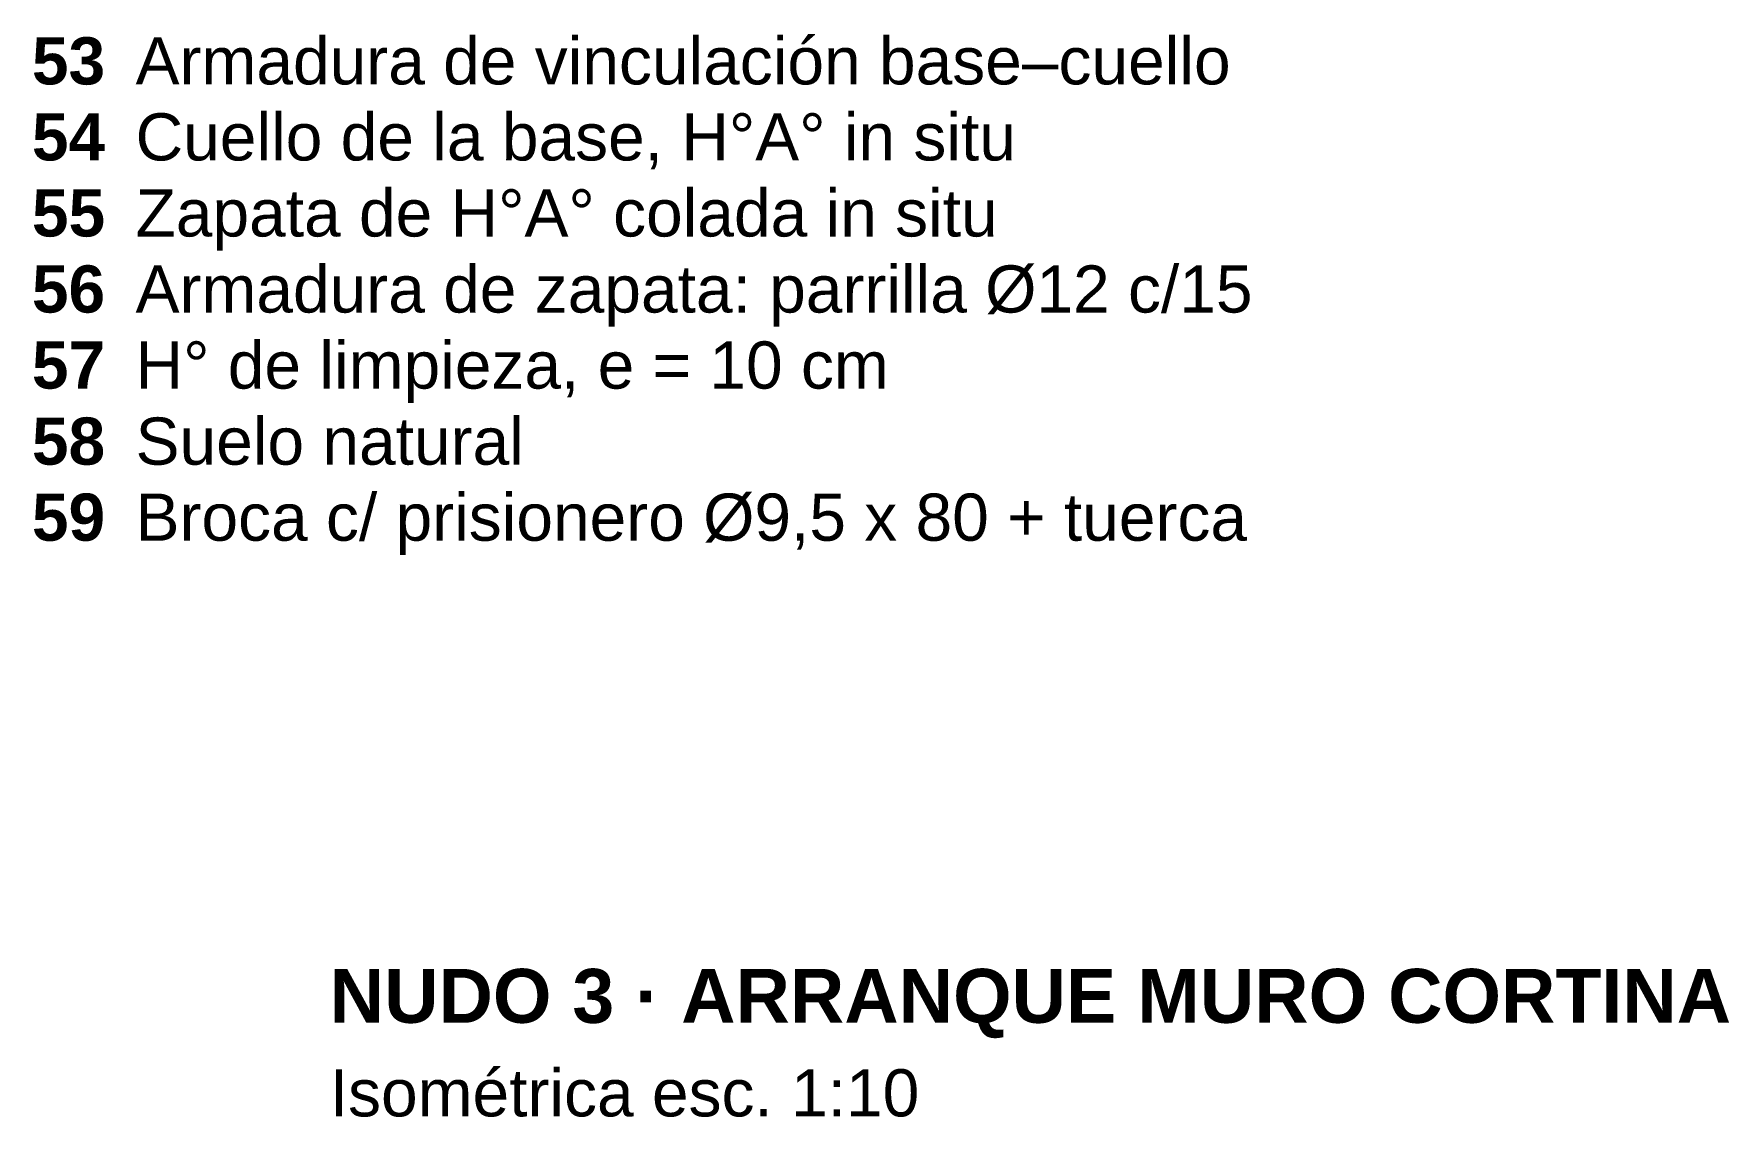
# Model space of a CAD drawing. Header units: millimetres. Extents: x 0 to 297, y 0 to 420.
# Drawn here: x 87.4 to 159.8, y 234 to 280.3 of the extents above; entities that cross this region are included whole.
import ezdxf
from ezdxf.enums import TextEntityAlignment as Align

# ---------------------------------------------------------------- set-up
doc = ezdxf.new("R2010")
doc.units = ezdxf.units.MM
doc.layers.add('3-TEXTOS', color=7, linetype='Continuous')
doc.styles.add('ARIAL', font='arial.ttf')
doc.styles.add('ARIAL-NEGRITA', font='arialbd.ttf')

msp = doc.modelspace()

# ---------------------------------------------------------------- texts
at = {"layer": '3-TEXTOS', "style": 'ARIAL-NEGRITA'}
for s, p in [('53', (90.4, 278.1)), ('54', (90.4, 274.85)), ('55', (90.4, 271.6)), ('56', (90.4, 268.35)), ('57', (90.4, 265.1)), ('58', (90.4, 261.85)), ('59', (90.4, 258.6))]:
    msp.add_text(s, height=2.016, dxfattribs=at).set_placement(p, align=Align.RIGHT)
at = {"layer": '3-TEXTOS'}
for s, height, style, p in [('Armadura de vinculación base–cuello', 2.016, 'ARIAL', (91.7, 278.1)), ('Cuello de la base, H°A° in situ', 2.016, 'ARIAL', (91.7, 274.85)), ('Zapata de H°A° colada in situ', 2.016, 'ARIAL', (91.7, 271.6)), ('Armadura de zapata: parrilla Ø12 c/15', 2.016, 'ARIAL', (91.7, 268.35)), ('H° de limpieza, e = 10 cm', 2.016, 'ARIAL', (91.7, 265.1)), ('Suelo natural', 2.016, 'ARIAL', (91.7, 261.85)), ('Broca c/ prisionero Ø9,5 x 80 + tuerca', 2.016, 'ARIAL', (91.7, 258.6)), ('NUDO 3 · ARRANQUE MURO CORTINA', 2.304, 'ARIAL-NEGRITA', (100, 238)), ('Isométrica esc. 1:10', 2.016, 'ARIAL', (100, 234))]:
    msp.add_text(s, height=height, dxfattribs=dict(at, style=style)).set_placement(p)

doc.saveas('drawing.dxf')
